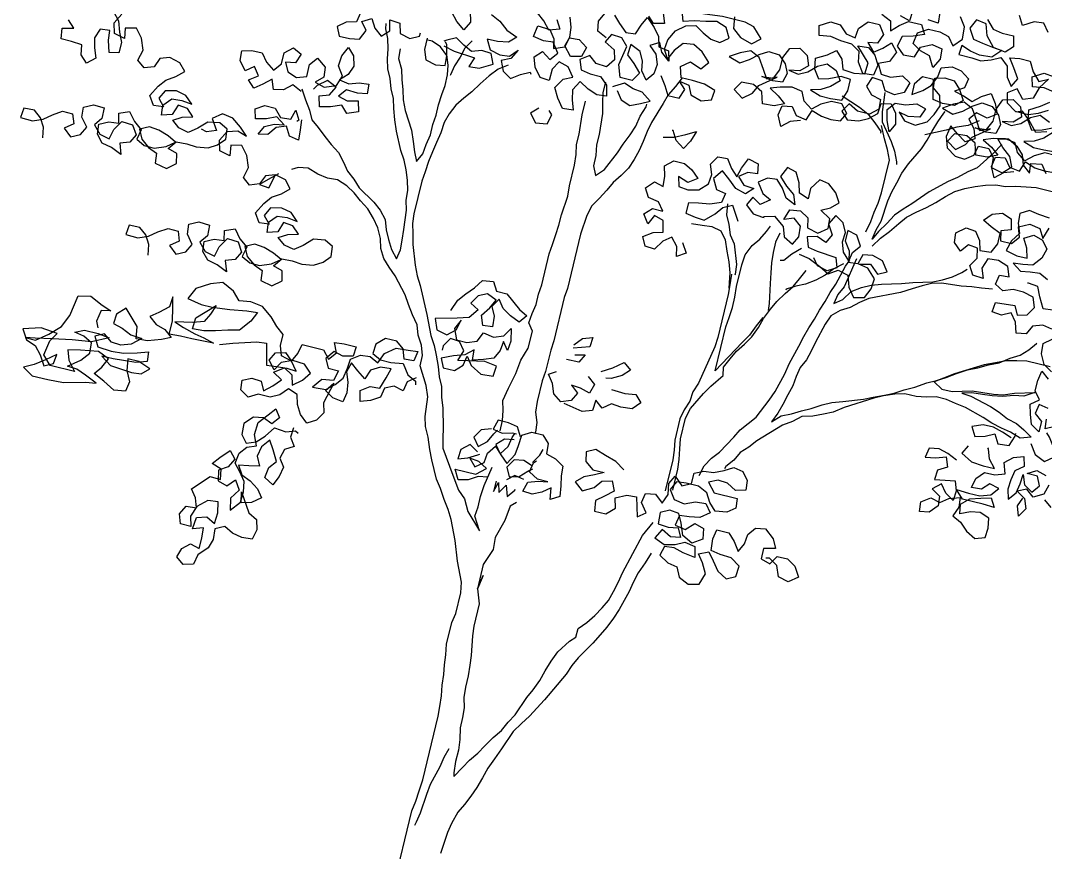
# Model space of a CAD drawing. Header units: inches. Extents: x 350994 to 353538, y 1581369 to 1583842.
# Drawn here: x 351692.291 to 351694.173, y 1583597.983 to 1583599.511 of the extents above; entities that cross this region are included whole.
import ezdxf

# ---------------------------------------------------------------- set-up
doc = ezdxf.new("R2010")
doc.units = ezdxf.units.IN
doc.header["$MEASUREMENT"] = 0
doc.linetypes.add('1', pattern=[0])
doc.layers.add('TREE', color=81, linetype='1')

# ---------------------------------------------------------------- blocks, each defined once
blk = doc.blocks.new('TREE_4')
at = {"color": 94}
for points in [[(696, 5814.8), (664.1, 5803.3), (638.1, 5780.2), (620.8, 5814.9), (626.6, 5846.7), (658.4, 5852.5), (678.6, 5826.4), (713.3, 5820.6), (724.9, 5855.3), (759.6, 5843.7), (791.4, 5840.8), (823.2, 5843.6), (837.7, 5872.5), (814.6, 5898.6), (779.9, 5898.6), (748.1, 5881.3), (722, 5858.2), (693.1, 5878.4), (678.7, 5907.4), (644, 5913.2), (606.4, 5904.5), (574.6, 5893), (606.4, 5875.6), (632.4, 5855.4), (600.6, 5840.9), (563, 5838.1), (551.4, 5875.7), (519.7, 5893.1), (479.2, 5890.2), (461.8, 5861.3), (493.6, 5841), (522.5, 5864.1), (537, 5893), (589.1, 5933.5), (557.3, 5919), (539.9, 5948), (516.8, 5982.7), (485.1, 5997.2), (453.2, 5982.7), (421.4, 5962.5), (459, 5950.9), (487.9, 5968.3), (514, 5991.4), (542.9, 6008.7), (577.6, 6005.8), (603.6, 5982.6), (618, 5953.7), (609.3, 5921.9), (577.5, 5919), (539.9, 5924.8), (577.5, 5927.7), (592, 5959.5), (592, 6000), (606.5, 6034.7), (638.3, 6043.3), (667.2, 6025.9), (678.8, 5994.1), (655.6, 5971), (620.9, 5965.2), (652.7, 5959.4), (681.6, 5973.9), (707.7, 5999.9), (736.6, 6014.3), (771.3, 5999.8), (791.5, 5970.9), (765.5, 5944.9), (736.5, 5927.6), (704.7, 5918.9), (739.4, 5907.3), (774.1, 5907.3), (811.7, 5910.1), (823.3, 5944.8), (823.3, 5982.4), (791.5, 5985.3), (753.9, 5968), (722.1, 5959.4), (701.9, 5988.3), (696.1, 6023), (730.9, 6043.2), (756.9, 6063.4), (780, 6040.3), (791.5, 6008.5), (829.1, 6005.5), (863.8, 6011.3), (866.8, 6048.9), (820.5, 6095.2), (855.2, 6098), (881.2, 6077.8), (898.6, 6048.8), (892.7, 6014.2), (858, 6011.3), (834.9, 6043.1), (829.2, 6077.8), (800.3, 6095.2), (762.7, 6098.1), (728, 6103.9), (690.4, 6098.2), (681.8, 6130), (716.5, 6150.2), (748.3, 6147.3), (774.3, 6124.1), (806.1, 6118.3), (809, 6150.1), (835.1, 6179), (872.7, 6179), (892.9, 6150), (881.3, 6118.2), (849.5, 6112.5), (875.5, 6086.4), (901.5, 6106.7), (924.7, 6129.8), (947.8, 6103.7), (933.3, 6069), (898.6, 6054.6), (915.9, 6022.8), (947.7, 6019.9), (985.3, 6034.3), (1014.2, 6016.9), (1002.6, 5982.2), (973.7, 5967.8), (941.9, 5973.6), (924.5, 6002.6), (889.8, 6005.5), (878.3, 5973.7), (901.4, 5950.5), (933.2, 5941.8), (936, 5910), (910, 5886.9), (869.5, 5887), (837.7, 5904.3), (820.3, 5875.4), (843.4, 5852.3), (881, 5858), (910, 5872.5), (936, 5895.6), (938.9, 5930.3), (970.7, 5936), (991, 5910), (999.6, 5875.3), (985.1, 5846.4), (970.7, 5881.1), (962, 5915.8), (982.3, 5941.8), (1017, 5944.6), (1051.7, 5956.2), (1083.5, 5947.5), (1071.9, 5915.7), (1034.3, 5909.9), (1002.5, 5915.7), (1025.6, 5892.6), (1063.2, 5886.8), (1097.9, 5907), (1115.3, 5935.9), (1126.9, 5967.7), (1118.3, 5999.5), (1092.3, 6019.8), (1089.4, 6051.6), (1121.2, 6060.2), (1153, 6057.3), (1176.1, 6034.1), (1196.3, 6002.3), (1173.2, 5979.2), (1132.7, 5976.3), (1100.9, 5982.2), (1092.2, 6014), (1086.5, 6045.8), (1048.9, 6045.8), (1028.6, 6016.9), (1028.6, 5982.2), (1060.4, 6002.4), (1083.6, 6025.5), (1098.1, 6057.3), (1101, 6089.1), (1135.7, 6100.7), (1167.5, 6094.9), (1196.4, 6074.6), (1190.6, 6042.8), (1161.6, 6025.5), (1193.4, 6016.8), (1225.2, 6005.2), (1251.3, 6028.3), (1280.2, 6045.6), (1300.4, 6016.7), (1314.9, 5984.9), (1285.9, 5964.6), (1248.3, 5973.3), (1228.1, 5947.3), (1251.2, 5921.3), (1262.7, 5889.5), (1233.8, 5872.2), (1202, 5892.4), (1176, 5912.7), (1170.2, 5875.1), (1181.7, 5840.4), (1213.5, 5820.1), (1245.3, 5817.2), (1271.3, 5837.4), (1280, 5869.2), (1314.7, 5869.2), (1335, 5843.2), (1337.8, 5811.4), (1375.4, 5802.6), (1401.4, 5828.6), (1387, 5860.5), (1358.1, 5883.6), (1335, 5906.8), (1369.7, 5915.4), (1401.5, 5898), (1424.6, 5874.9), (1436.2, 5843.1), (1462.2, 5822.8), (1459.3, 5854.6), (1494, 5860.4), (1514.2, 5834.3)], [(1413.4, 6282.6), (1393.2, 6308.6), (1361.4, 6305.7), (1326.7, 6285.5), (1309.4, 6314.5)], [(968.1, 6245.4), (965.2, 6213.6), (933.4, 6222.3)], [(872.7, 6213.7), (904.5, 6199.2), (913.1, 6167.4), (936.3, 6190.5), (962.3, 6210.7), (1005.7, 6210.7), (1023, 6181.7), (988.3, 6167.3), (953.6, 6158.7), (944.9, 6124), (970.9, 6100.8), (1008.5, 6103.7), (1020.1, 6138.4), (1054.8, 6155.7), (1089.5, 6149.9), (1092.3, 6115.2), (1075, 6083.4), (1054.8, 6118.1), (1023, 6126.8), (994.1, 6144.2), (999.9, 6181.7), (1031.7, 6202), (1069.3, 6201.9), (1101.1, 6193.2), (1121.3, 6167.2), (1147.3, 6196.1), (1144.5, 6236.6), (1124.3, 6265.5)], [(1054.9, 6262.7), (1057.7, 6228), (1023.1, 6230.9)], [(1211, 6277), (1237, 6250.9), (1268.8, 6245.1), (1306.4, 6245.1), (1315.1, 6210.4), (1291.9, 6187.3), (1251.4, 6193.1), (1222.5, 6224.9), (1211, 6262.5), (1176.3, 6268.3), (1161.8, 6236.5), (1182.1, 6204.7), (1213.9, 6198.9), (1248.5, 6193.1), (1280.3, 6190.2), (1254.3, 6161.3), (1213.8, 6158.4), (1182, 6164.2), (1150.2, 6175.8), (1147.3, 6144), (1190.7, 6144), (1222.5, 6141.1), (1254.3, 6152.6), (1283.2, 6167), (1309.2, 6143.9), (1317.9, 6109.2), (1338.1, 6083.1), (1352.6, 6112), (1332.3, 6143.9), (1312.1, 6172.8), (1343.9, 6178.5), (1378.6, 6178.5), (1396, 6146.7), (1422, 6120.6), (1450.9, 6135.1), (1427.7, 6100.4), (1416.1, 6062.8), (1384.3, 6051.3), (1358.3, 6080.2), (1329.4, 6060), (1338, 6028.2), (1369.8, 6007.9), (1413.2, 6007.9), (1445, 6019.4), (1473.9, 6036.7)], [(1485.4, 5967.3), (1450.7, 5955.8), (1418.9, 5990.5), (1392.9, 6013.7), (1372.7, 6005)], [(1411.3, 5814.8), (1379.5, 5803.3), (1353.4, 5780.2), (1336.1, 5814.9), (1341.9, 5846.7), (1373.7, 5852.5), (1393.9, 5826.4), (1428.6, 5820.6), (1440.2, 5855.3), (1474.9, 5843.7), (1506.7, 5840.8), (1538.5, 5843.6)], [(1529.9, 5898.6), (1495.2, 5898.6), (1463.4, 5881.3), (1437.3, 5858.2), (1408.4, 5878.4), (1394, 5907.4), (1359.3, 5913.2), (1321.7, 5904.5), (1289.9, 5893), (1321.7, 5875.6), (1347.7, 5855.4), (1315.9, 5840.9), (1278.3, 5838.1), (1266.8, 5875.7), (1235, 5893.1), (1194.5, 5890.2), (1177.1, 5861.3), (1208.9, 5841), (1237.8, 5864.1), (1252.3, 5893), (1304.4, 5933.5), (1272.6, 5919), (1255.3, 5948), (1232.2, 5982.7), (1200.4, 5997.2), (1168.6, 5982.7), (1136.7, 5962.5), (1174.3, 5950.9), (1203.2, 5968.3), (1229.3, 5991.4), (1258.2, 6008.7), (1292.9, 6005.8), (1318.9, 5982.6), (1333.3, 5953.7), (1324.6, 5921.9), (1292.8, 5919), (1255.2, 5924.8), (1292.8, 5927.7), (1307.3, 5959.5), (1307.4, 6000), (1321.8, 6034.7), (1353.7, 6043.3), (1382.6, 6025.9), (1394.1, 5994.1), (1370.9, 5971), (1336.2, 5965.2), (1368, 5959.4), (1397, 5973.9), (1423, 5999.9), (1451.9, 6014.3), (1486.6, 5999.8)], [(1506.8, 5970.9), (1480.8, 5944.9), (1451.9, 5927.6), (1420, 5918.9), (1454.7, 5907.3), (1489.4, 5907.3), (1527, 5910.1)], [(1506.8, 5985.3), (1469.2, 5968), (1437.4, 5959.4), (1417.2, 5988.3), (1411.5, 6023), (1446.2, 6043.2), (1472.2, 6063.4)], [(1478, 6098.1), (1443.3, 6103.9), (1405.8, 6098.2), (1397.1, 6130), (1431.8, 6150.2), (1463.6, 6147.3)], [(444.7, 6084), (369.5, 6084), (311.7, 6078.3), (248, 6072.6), (178.6, 6064), (106.3, 6052.5), (48.5, 6040.9), (83.2, 6061.2), (106.4, 6098.7), (129.6, 6133.4), (135.4, 6165.2), (135.4, 6205.7), (147, 6237.5), (173, 6260.6), (184.6, 6228.8), (173, 6197), (135.4, 6194.1), (144, 6162.3), (178.7, 6150.7), (207.6, 6165.1), (222.1, 6194)], [(16.6, 5928.2), (-15.2, 5942.7), (-20.9, 5974.5), (-6.5, 6003.4)], [(25.3, 6006.3), (48.5, 5983.1), (74.5, 5960), (106.3, 5962.8), (117.9, 5994.6), (132.3, 6023.5), (161.2, 5997.5), (181.4, 5971.4), (190.1, 5939.6), (224.8, 5933.8), (233.4, 5902), (204.5, 5925.2), (190.1, 5954.1), (161.2, 5936.8), (187.2, 5913.6), (198.7, 5881.8), (195.8, 5850), (175.5, 5824), (155.3, 5850), (149.6, 5881.8), (135.1, 5910.8), (100.4, 5925.2), (97.5, 5890.6), (123.5, 5867.4), (149.5, 5841.4), (132.2, 5812.5), (91.7, 5812.5), (77.3, 5853), (88.9, 5916.6), (65.8, 5939.7), (31.1, 5942.7), (16.6, 5913.8), (51.3, 5896.4), (59.9, 5864.6), (39.6, 5835.7), (5, 5838.6), (-21, 5858.9), (-50, 5838.6), (-38.4, 5806.8), (-6.6, 5801), (28.1, 5801), (54.1, 5777.8), (62.7, 5743.1), (30.9, 5740.3), (-0.9, 5751.9), (-32.7, 5769.2), (-50.1, 5737.4), (-44.3, 5705.6), (-32.8, 5673.8), (-67.5, 5671), (-90.6, 5699.9), (-107.9, 5731.7), (-87.6, 5763.5), (-58.7, 5777.9), (-81.8, 5806.9), (-113.6, 5815.6), (-131, 5786.7), (-131, 5749.1), (-162.8, 5752), (-185.9, 5780.9), (-197.5, 5812.8), (-174.3, 5835.9), (-145.4, 5815.6), (-125.1, 5841.6), (-148.3, 5873.4), (-180.1, 5870.6), (-214.7, 5876.4), (-208.9, 5914), (-168.5, 5911), (-148.2, 5885), (-142.5, 5853.2), (-107.8, 5867.6), (-99.1, 5899.4), (-67.3, 5902.3), (-38.4, 5882), (-47.1, 5850.2), (-81.8, 5841.6), (-107.8, 5870.5), (-99.1, 5902.3), (-101.9, 5934.1), (-113.5, 5965.9)], [(-154, 5948.6), (-136.6, 5919.7), (-171.3, 5908.1), (-194.5, 5934.2), (-220.5, 5954.5)], [(-365.1, 5914.1), (-333.3, 5899.6), (-304.4, 5876.5), (-266.8, 5862), (-290, 5838.9), (-324.7, 5833.1), (-359.4, 5833.1), (-342, 5801.3), (-307.3, 5792.6), (-275.5, 5795.5), (-252.4, 5821.5), (-269.8, 5789.7), (-298.7, 5775.3), (-284.3, 5743.4), (-255.4, 5726.1), (-226.4, 5746.3), (-197.5, 5760.7), (-194.6, 5754.9)], [(407.1, 6092.7), (412.8, 6055.1), (441.7, 6031.9), (482.2, 6020.3), (508.2, 6043.4), (476.5, 6075.2), (444.7, 6084)], [(218.9, 5850), (239.1, 5821), (256.5, 5792.1), (294, 5792.1), (305.6, 5823.9), (282.5, 5847), (314.3, 5841.2), (328.8, 5812.3), (366.3, 5800.7), (398.1, 5812.2), (401.1, 5844), (363.5, 5855.6), (323, 5858.5), (285.4, 5858.6), (273.9, 5893.3), (302.8, 5916.4), (340.4, 5901.9), (360.7, 5927.9), (331.8, 5956.8), (300, 5974.2), (265.3, 5968.5), (242.1, 5939.6), (227.7, 5907.8), (210.3, 5936.7), (213.2, 5968.5), (230.6, 6003.2), (259.6, 6026.3), (291.4, 6034.9), (320.3, 6017.6), (349.2, 6003.1), (381, 6000.2), (407, 6020.4), (389.7, 6052.2), (355, 6063.8), (320.3, 6055.2), (282.7, 6049.4), (248, 6037.9), (236.5, 6072.6)], [(178.6, 6049.5), (190.2, 6017.7), (155.5, 6009), (135.2, 6029.3)], [(-434.5, 5908.4), (-425.8, 5873.7), (-440.3, 5844.8), (-469.2, 5865.1), (-492.3, 5891.1)], [(-781.5, 5819.1), (-787.3, 5787.3), (-819.1, 5778.6), (-845.2, 5758.4), (-830.7, 5729.5), (-796, 5729.5), (-764.2, 5735.2), (-749.7, 5767), (-770, 5793), (-741, 5810.4), (-723.7, 5781.4), (-697.7, 5761.2), (-674.5, 5784.3), (-683.2, 5819), (-648.5, 5816.1), (-639.9, 5784.3), (-605.2, 5775.5), (-576.2, 5790), (-576.2, 5801.5)], [(941.9, 5967.8), (947.6, 5904.2), (956.2, 5872.4), (976.4, 5846.4), (999.5, 5817.4), (1016.9, 5788.5), (1031.3, 5756.7), (1034.2, 5748)], [(1352.4, 5892.3), (1332.1, 5857.6), (1291.6, 5799.8), (1265.5, 5779.6), (1236.6, 5753.6), (1210.5, 5733.4), (1158.4, 5687.2), (1112.1, 5635.2), (1089, 5612.1), (1065.8, 5586.1), (1048.5, 5554.3), (1028.2, 5522.5), (1013.7, 5493.6), (1019.5, 5525.4), (1028.2, 5557.2), (1034.1, 5626.6), (1039.9, 5658.4), (1048.6, 5690.2), (1057.3, 5724.9), (1071.8, 5759.6), (1100.7, 5817.4), (1112.3, 5849.1), (1121, 5880.9), (1132.6, 5915.6), (1144.2, 5947.4), (1147.1, 5953.2)], [(1262.8, 5950.2), (1230.9, 5927.1), (1196.2, 5912.7), (1164.4, 5895.4), (1100.8, 5863.6)], [(-1565.2, 5634.7), (-1542.1, 5608.7), (-1530.6, 5574), (-1516.1, 5542.2), (-1516.2, 5507.5), (-1548, 5501.7), (-1559.5, 5539.3), (-1562.4, 5571.1), (-1594.2, 5568.3), (-1605.8, 5536.5), (-1597.1, 5504.7), (-1585.6, 5472.9), (-1611.6, 5449.7), (-1634.7, 5472.9), (-1640.5, 5504.7), (-1675.2, 5507.6), (-1709.9, 5507.7), (-1715.6, 5542.4), (-1678, 5551), (-1701.2, 5574.2)], [(808.8, 5924.6), (872.4, 5901.4), (904.2, 5886.9), (933.1, 5863.8), (959.1, 5840.6), (959.1, 5834.8)], [(288.3, 5858.6), (273.8, 5826.8), (256.5, 5795), (247.8, 5763.2), (224.6, 5693.8), (218.8, 5662), (212.9, 5627.3), (207.1, 5595.5), (198.4, 5563.7), (186.8, 5532), (169.5, 5503.1), (149.2, 5474.2), (134.7, 5445.3), (117.3, 5413.5), (100, 5384.6), (91.2, 5349.9), (85.4, 5286.3), (85.2, 5104.1), (82.3, 5072.3), (82.2, 4927.8), (79.3, 4896), (79.2, 4823.7), (76.3, 4791.9), (76.2, 4722.5), (79.1, 4687.8), (90.6, 4656), (93.5, 4624.2), (93.5, 4618.4)], [(987.7, 5511), (996.4, 5548.6), (999.3, 5580.4), (1005.1, 5612.2), (1008.1, 5646.9), (1008.2, 5756.7), (993.7, 5788.5), (976.4, 5820.4), (956.2, 5860.9)], [(-405.6, 5815.8), (-423, 5786.9), (-431.7, 5755.1), (-443.3, 5723.4), (-449.1, 5691.6), (-449.1, 5688.7)], [(-909, 5533), (-888.8, 5501.1), (-868.6, 5472.2), (-854.1, 5443.3), (-828.1, 5423), (-799.2, 5399.9), (-773.2, 5379.6), (-744.3, 5359.3), (-721.2, 5333.3), (-701, 5307.2), (-675, 5287), (-651.9, 5263.8), (-594.1, 5229.1), (-568.1, 5208.8), (-545, 5182.8), (-533.5, 5151), (-519, 5122), (-501.7, 5093.1), (-478.6, 5067.1), (-472.8, 5098.9), (-475.6, 5130.7), (-478.5, 5165.4), (-484.2, 5229), (-492.9, 5260.8), (-495.7, 5292.6), (-504.4, 5324.4), (-515.9, 5356.2), (-530.3, 5385.2), (-547.7, 5414.1), (-576.5, 5471.9), (-591, 5506.6), (-602.5, 5541.3), (-611.1, 5573.2), (-625.6, 5602.1), (-637.1, 5633.9), (-651.5, 5662.8), (-660.2, 5694.6), (-665.9, 5726.4), (-674.6, 5758.3), (-689, 5787.2), (-691.9, 5804.5)], [(-628.3, 5735.1), (-625.5, 5703.3), (-608.2, 5671.5), (-599.5, 5639.6), (-588, 5607.8), (-579.3, 5576), (-564.9, 5544.2), (-530.3, 5486.3), (-515.8, 5451.6), (-504.3, 5419.8), (-489.9, 5390.9), (-475.4, 5419.8), (-472.5, 5451.6), (-466.6, 5486.3), (-466.6, 5521), (-463.7, 5552.8), (-463.7, 5587.5), (-460.7, 5622.2), (-457.8, 5654), (-457.8, 5688.7), (-463.5, 5720.5), (-475.1, 5752.3), (-483.7, 5784.1), (-489.5, 5792.8)], [(-550.2, 5790), (-550.3, 5752.4), (-538.7, 5720.5), (-504, 5711.8), (-472.2, 5717.6), (-475.1, 5749.4), (-501.1, 5772.6), (-532.9, 5784.2), (-547.3, 5784.2)], [(-492.4, 5778.3), (-454.8, 5769.6), (-385.4, 5763.8), (-397, 5732), (-362.3, 5734.8), (-321.8, 5757.9), (-336.3, 5789.8), (-368.1, 5792.7), (-399.9, 5781.1), (-428.8, 5795.6), (-457.7, 5813), (-486.6, 5798.6), (-495.3, 5792.8)], [(48.3, 5786.5), (48.2, 5751.8), (54, 5720), (62.6, 5685.3), (68.4, 5615.9), (68.3, 5581.2), (74.1, 5546.5), (74, 5511.8), (88.5, 5482.9), (111.6, 5508.9), (140.6, 5572.5), (152.2, 5604.3), (166.7, 5638.9), (178.3, 5670.7), (184.1, 5705.4), (195.7, 5740.1), (195.7, 5748.8)], [(91.6, 5769.1), (111.8, 5743.1), (143.6, 5731.5), (175.5, 5745.9), (204.4, 5760.3), (172.6, 5783.5), (140.8, 5786.4), (109, 5798), (80.1, 5780.7), (74.3, 5777.8)], [(-272.7, 5766.6), (-301.6, 5746.4), (-324.8, 5717.5), (-347.9, 5685.7), (-368.2, 5653.9), (-388.5, 5627.9), (-408.7, 5599), (-423.2, 5567.2), (-431.9, 5535.4), (-434.8, 5500.7), (-440.6, 5466), (-446.5, 5434.2), (-452.3, 5399.5), (-455.2, 5364.8), (-458.1, 5333), (-458.2, 5223.2), (-455.4, 5191.4), (-446.7, 5159.6), (-438.1, 5124.8), (-415, 5061.2), (-400.6, 5029.4), (-383.2, 5000.5), (-340, 4913.7), (-311.1, 4850.1), (-293.8, 4821.1), (-279.3, 4792.2), (-264.9, 4757.5), (-253.4, 4725.7), (-239, 4696.8), (-230.3, 4662.1), (-218.8, 4630.2), (-201.5, 4566.6), (-195.7, 4534.8), (-187.1, 4503), (-135.1, 4424.9), (-135.1, 4424.9), (-106.2, 4381.5), (-80.2, 4358.3), (-60, 4320.7), (-8, 4268.6), (-34, 4312), (-31.1, 4343.8), (-31.1, 4378.5), (-28.1, 4416.1), (-16.5, 4479.7)], [(1019.5, 5470.5), (1039.7, 5502.3), (1062.9, 5531.1), (1086.1, 5562.9), (1106.3, 5588.9), (1132.4, 5612), (1161.3, 5635.1), (1187.3, 5658.3), (1213.4, 5684.2), (1239.4, 5707.4), (1268.4, 5724.7), (1300.2, 5739.1), (1332, 5750.6), (1363.8, 5759.3), (1395.6, 5762.1), (1427.4, 5770.8), (1462.1, 5776.5), (1493.9, 5782.3), (1566.2, 5782.2), (1598, 5770.6), (1609.6, 5762)], [(-1693, 5180.2), (-1698.6, 5214.5), (-1715.4, 5242.2), (-1740.7, 5261.6), (-1775.9, 5260), (-1779.2, 5227.8), (-1739, 5226.4), (-1706.5, 5240), (-1679.7, 5260.7), (-1650.5, 5279.9), (-1616.8, 5279.1), (-1605.6, 5248.1), (-1632.4, 5227.4), (-1606.1, 5204), (-1576, 5219.1), (-1561.5, 5247.6), (-1584.6, 5275.9), (-1587.8, 5308.7), (-1557.7, 5323.9), (-1521.6, 5321.6), (-1519.9, 5286.3), (-1539.3, 5261), (-1514.6, 5235.1), (-1481.6, 5227.9), (-1474.4, 5260.9), (-1454.3, 5292.7), (-1418.1, 5290.4), (-1399, 5261.2), (-1413.5, 5232.8), (-1444.5, 5221.6), (-1432.4, 5186.6), (-1467.3, 5201.8), (-1500.4, 5209), (-1522.6, 5233.3), (-1525.8, 5266.1), (-1495.7, 5281.3), (-1462.9, 5284.5), (-1470.1, 5316.4), (-1437.6, 5330), (-1414.4, 5301.7), (-1386.6, 5280.7), (-1393.8, 5247.7), (-1365.4, 5233.1), (-1331.7, 5232.4), (-1295.1, 5246.9), (-1268.4, 5267.6), (-1296.8, 5282.1), (-1330.8, 5293.3), (-1362.9, 5296.6), (-1393, 5281.4), (-1377.9, 5251.3), (-1350.1, 5230.3), (-1320.1, 5218.2), (-1316.9, 5185.4), (-1277.4, 5177.5), (-1249.1, 5200.7), (-1256.3, 5232.6), (-1287.8, 5242.3), (-1266.8, 5270), (-1231.6, 5271.7), (-1199.4, 5268.5), (-1161.1, 5275), (-1133.4, 5291.8), (-1111.5, 5315.6), (-1114.7, 5348.4), (-1143.2, 5362.9), (-1181.5, 5356.4), (-1208.9, 5329.2), (-1235.7, 5308.5), (-1268.8, 5315.7), (-1294.1, 5335.2), (-1266.4, 5351.9), (-1233, 5361.5), (-1256.8, 5383.4), (-1288.9, 5386.6), (-1300.1, 5352.6), (-1333.6, 5343), (-1336.8, 5375.8), (-1313.4, 5402.1), (-1280.6, 5405.3), (-1246, 5400.5), (-1272.2, 5423.9), (-1305.3, 5431.1), (-1341.2, 5423), (-1355.7, 5394.6), (-1333.5, 5370.3), (-1366.3, 5367.1), (-1385.4, 5396.3), (-1366.3, 5432), (-1346.8, 5457.4), (-1317.6, 5476.6), (-1293.3, 5498.8), (-1315.6, 5523.1), (-1351.1, 5531.9), (-1382.1, 5520.7), (-1394.2, 5490.7), (-1425.2, 5479.5), (-1450.5, 5499), (-1441.8, 5534.5), (-1456.3, 5571), (-1479.5, 5599.3), (-1515.4, 5591.2), (-1509.7, 5556.9), (-1545.2, 5565.6), (-1554.9, 5599.1), (-1537.2, 5632.4)], [(-909, 5524.3), (-940.8, 5538.8), (-966.8, 5515.7), (-998.6, 5509.9), (-1010.2, 5541.7), (-1036.2, 5518.6), (-1062.2, 5498.4), (-1085.4, 5521.5), (-1056.4, 5541.8), (-1076.6, 5567.8), (-1102.7, 5547.6), (-1125.8, 5576.5), (-1128.6, 5608.3), (-1096.8, 5617), (-1062.1, 5616.9), (-1041.9, 5590.9), (-1013, 5570.6), (-992.8, 5596.6), (-992.7, 5634.2), (-966.7, 5657.3), (-937.8, 5642.8), (-949.4, 5611.1), (-981.2, 5605.3), (-966.8, 5576.4), (-935, 5564.8), (-903.2, 5576.3), (-903.1, 5616.8), (-882.9, 5642.8), (-851.1, 5619.6), (-848.2, 5587.8), (-871.4, 5564.7), (-839.6, 5556), (-802, 5570.4), (-790.4, 5605.1), (-810.6, 5634.1), (-807.7, 5668.8), (-793.2, 5700.5), (-770.1, 5677.4), (-761.4, 5645.6), (-773, 5613.8), (-796.2, 5590.7), (-764.4, 5584.9), (-732.5, 5596.4), (-700.7, 5599.3), (-697.9, 5567.5), (-729.7, 5561.7), (-767.3, 5564.6), (-787.5, 5538.6), (-755.7, 5529.9), (-721, 5538.6), (-712.4, 5503.9), (-747.1, 5489.4), (-770.2, 5512.6), (-804.9, 5498.2), (-839.6, 5489.5), (-848.3, 5524.2), (-816.4, 5535.8), (-802, 5564.7), (-833.8, 5579.1), (-862.7, 5556), (-871.4, 5541.6)], [(-19.3, 4601.1), (-19.3, 4635.8), (-25, 4667.6), (-33.7, 4699.5), (-25, 4742.8), (-13.3, 4794.9), (-7.5, 4841.1), (7, 4884.5), (7, 4942.3), (-10.3, 4965.4), (-7.4, 4997.2), (-1.6, 5029), (-1.5, 5063.7), (1.4, 5095.5), (1.5, 5199.6), (4.4, 5231.4), (7.3, 5266.1), (10.2, 5297.9), (10.3, 5332.6), (16.1, 5396.2), (13.3, 5430.9), (13.3, 5500.3), (10.5, 5535), (4.7, 5566.8), (4.7, 5601.5), (-1, 5665.1), (-0.9, 5711.4)], [(273.7, 5656.2), (308.4, 5664.8), (343.1, 5682.2), (374.9, 5699.5), (363.3, 5664.8), (345.9, 5635.9), (317.1, 5656.2), (299.7, 5685.1), (296.8, 5685.1)], [(1684.2, 5209.6), (1655.3, 5227), (1638, 5258.8), (1635.2, 5293.5), (1661.2, 5313.8)], [(1652.5, 5345.6), (1620.7, 5351.4), (1588.9, 5339.8), (1574.5, 5310.9), (1542.6, 5305.2), (1531.1, 5339.9), (1510.9, 5365.9), (1482, 5351.5), (1450.2, 5354.4), (1453.1, 5386.2), (1516.7, 5392), (1531.1, 5363), (1562.9, 5371.7), (1580.3, 5400.6), (1568.8, 5432.4), (1534.1, 5441.1), (1499.4, 5441.1), (1467.6, 5429.6), (1438.7, 5444.1), (1444.5, 5475.9), (1476.3, 5478.7), (1464.8, 5510.5), (1430.1, 5522.1), (1395.4, 5519.3), (1383.8, 5484.6), (1395.3, 5452.8), (1360.6, 5455.7), (1343.3, 5484.6), (1360.7, 5513.5), (1354.9, 5545.3), (1323.1, 5548.3), (1302.9, 5522.3), (1276.9, 5545.4), (1274, 5577.2), (1302.9, 5600.3), (1334.7, 5597.4), (1355, 5571.4), (1363.6, 5539.5), (1401.2, 5542.4), (1415.7, 5574.2), (1415.7, 5608.9), (1381, 5623.4), (1352.1, 5637.9), (1375.3, 5663.9), (1407.1, 5675.4), (1438.9, 5663.8), (1447.5, 5629.1), (1415.7, 5617.6), (1421.5, 5585.8), (1459.1, 5585.7), (1479.3, 5611.7), (1467.8, 5643.5), (1502.5, 5660.9), (1537.2, 5655), (1554.5, 5626.1), (1566.1, 5663.7)], [(1560.3, 5695.5), (1522.8, 5698.4), (1491, 5704.2), (1462, 5686.9), (1464.9, 5655.1), (1476.4, 5623.3), (1456.2, 5594.4), (1447.5, 5559.7), (1485, 5551), (1519.7, 5551), (1511.1, 5582.8), (1493.8, 5611.7), (1522.7, 5629), (1554.5, 5620.3), (1574.7, 5594.3), (1566, 5562.5), (1542.9, 5533.6), (1511, 5527.8), (1479.2, 5525), (1508.1, 5504.7), (1539.9, 5510.5), (1571.7, 5513.3), (1600.6, 5498.9)], [(1641, 5406.3), (1609.2, 5403.4), (1589, 5438.1), (1574.6, 5470), (1542.8, 5472.9), (1539.9, 5472.9)], [(-142.7, 5653.7), (-165.8, 5630.6), (-142.7, 5604.5), (-105.1, 5610.3), (-96.4, 5642.1), (-108, 5653.7)], [(415.1, 5338), (435.3, 5306.2), (406.3, 5288.9), (400.6, 5320.7), (377.5, 5346.7), (351.4, 5326.5), (331.2, 5294.7), (299.4, 5297.7), (284.9, 5326.6), (313.9, 5346.8), (345.7, 5355.4), (337, 5393), (305.3, 5401.7), (290.8, 5369.9), (270.6, 5398.9), (293.7, 5422), (328.4, 5422), (308.2, 5448), (273.5, 5453.8), (256.2, 5482.7), (279.3, 5508.7), (311.1, 5500), (308.3, 5534.7), (299.6, 5566.5), (325.7, 5589.6), (360.4, 5589.6), (389.3, 5575.1), (415.3, 5552), (386.3, 5531.8), (351.6, 5543.4), (360.3, 5511.6), (392.1, 5508.6), (426.8, 5517.3), (452.8, 5543.3), (455.8, 5575.1), (444.2, 5606.9), (461.6, 5635.8), (493.4, 5638.6), (513.6, 5609.7), (536.7, 5586.6), (545.4, 5618.4), (559.9, 5653), (594.6, 5644.3), (600.4, 5612.5), (568.6, 5609.7), (542.5, 5589.5), (565.6, 5566.3), (600.3, 5563.4), (577.2, 5540.3), (542.5, 5549), (513.6, 5575), (487.6, 5595.3), (464.4, 5563.5), (481.7, 5531.7), (513.5, 5525.9), (507.7, 5494.1), (473, 5479.6), (435.4, 5473.9), (403.6, 5468.1), (403.6, 5433.4), (435.4, 5427.6), (467.2, 5424.7), (496.1, 5453.6), (516.4, 5479.6), (545.3, 5494), (565.5, 5462.2), (574.2, 5447.7)], [(652.3, 5482.4), (687, 5491), (721.7, 5465), (733.2, 5433.1), (765, 5415.8), (779.5, 5444.7), (776.6, 5479.4), (750.6, 5499.6), (718.8, 5488.1), (730.4, 5522.8), (765.1, 5528.5), (794, 5511.2), (799.7, 5479.3), (837.3, 5470.6), (866.2, 5493.7), (863.4, 5525.5), (828.7, 5545.8), (857.6, 5560.2), (880.8, 5583.4), (863.5, 5612.3), (834.6, 5635.4), (802.8, 5641.3), (779.6, 5606.6), (779.6, 5571.9), (747.8, 5583.5), (739.1, 5615.3), (721.8, 5647.1), (690, 5655.8), (675.5, 5621.1), (701.5, 5595.1), (730.4, 5574.8), (742, 5543), (710.2, 5557.5), (690, 5586.4), (666.9, 5609.6), (635, 5606.7), (609, 5586.5), (632.1, 5554.7), (661, 5540.2), (632.1, 5517.1), (603.2, 5534.5), (588.7, 5505.6), (617.6, 5482.4), (649.4, 5479.5), (655.2, 5479.5)], [(793.9, 5389.7), (828.6, 5383.9), (869, 5366.5), (900.8, 5349.1), (929.7, 5369.4), (964.4, 5360.7), (976, 5323.1), (999.1, 5294.1), (1033.8, 5302.8), (1048.3, 5334.6), (1051.2, 5369.2), (1022.3, 5398.2), (990.5, 5404), (1028.1, 5412.6), (1057, 5386.6), (1085.9, 5401), (1062.8, 5432.8), (1028.1, 5441.5), (996.3, 5435.8), (987.6, 5404), (955.8, 5401.1), (961.6, 5435.8), (981.9, 5461.8), (961.7, 5493.7), (929.9, 5502.4), (929.8, 5467.7), (950, 5438.7), (955.8, 5406.9), (932.7, 5430.1), (921.2, 5461.9), (924.1, 5493.7), (909.6, 5522.6), (880.7, 5540), (863.4, 5508.2), (883.6, 5476.4), (869.1, 5447.5), (837.3, 5459.1), (805.5, 5450.4), (817, 5418.6), (848.8, 5412.8), (912.4, 5407), (924, 5375.1), (895, 5357.8), (860.4, 5366.5), (843, 5389.7)], [(528, 5494.1), (533.7, 5459.4), (548.1, 5430.4), (559.7, 5398.6), (579.9, 5372.6), (603, 5308.9), (605.8, 5277.1), (605.8, 5274.2)], [(-885.9, 5434.6), (-883.1, 5402.8), (-880.2, 5368.1), (-912, 5373.9), (-929.3, 5402.9), (-961.1, 5391.3), (-981.4, 5362.4), (-1013.2, 5356.7), (-998.7, 5385.6), (-969.8, 5400), (-938, 5405.8), (-966.9, 5426), (-998.7, 5411.6), (-1033.4, 5403), (-1042.1, 5434.8), (-1013.1, 5452.1), (-978.4, 5452.1), (-955.3, 5426), (-920.6, 5428.9), (-911.9, 5460.7), (-894.6, 5431.7), (-900.4, 5426)], [(727.2, 5161.4), (712.7, 5129.6), (698.2, 5094.9), (680.8, 5066), (617.1, 4956.2), (617.2, 5034.3), (617.2, 5103.6), (620.2, 5135.4), (623.1, 5170.1), (623.1, 5204.8), (620.3, 5239.5), (620.3, 5311.8), (623.2, 5346.5), (637.7, 5381.2), (658, 5407.2), (672.5, 5436.1), (681.2, 5456.3)], [(978.9, 5418.5), (973.1, 5386.7), (967.3, 5352), (961.5, 5320.2), (947, 5291.3), (941.2, 5259.5), (967.2, 5279.7), (987.5, 5311.5), (1016.4, 5331.7), (1045.4, 5346.1), (1077.2, 5357.7), (1140.8, 5374.9), (1175.5, 5386.5), (1239.1, 5403.8), (1268.1, 5418.2), (1297, 5435.5), (1323, 5455.7), (1337.5, 5470.2)], [(715.9, 5441.8), (710, 5410), (710, 5375.3), (712.9, 5340.6), (718.6, 5308.8), (724.4, 5274.1), (735.9, 5210.5), (738.8, 5187.4)], [(1432.9, 5426.7), (1398.2, 5421), (1366.4, 5418.1), (1331.7, 5412.4), (1268.1, 5406.6), (1236.2, 5398), (1207.3, 5383.6), (1178.4, 5366.2), (1143.7, 5346), (1048.2, 5302.7), (1022.2, 5282.5), (996.1, 5259.4), (967.2, 5242.1), (941.2, 5219), (929.6, 5187.2), (912.2, 5123.6), (906.4, 5091.8), (897.7, 5060), (883.2, 5031.1), (877.4, 4999.3), (874.4, 4967.5), (865.7, 4935.7), (857, 4901), (848.3, 4869.2), (833.8, 4837.4), (859.9, 4863.4), (891.7, 4877.9), (920.6, 4895.2), (949.6, 4909.6), (981.4, 4929.8), (1010.3, 4944.3), (1045, 4955.8), (1108.6, 4978.9), (1137.6, 4993.3), (1172.3, 5007.7), (1201.2, 5022.2), (1230.1, 5039.5), (1262, 5056.8), (1296.7, 5079.9), (1325.6, 5094.3), (1354.5, 5111.6), (1383.5, 5131.9), (1415.3, 5152.1), (1447.1, 5166.5), (1478.9, 5183.8), (1510.7, 5198.2), (1542.6, 5221.3), (1571.5, 5238.7), (1594.6, 5261.8), (1614.9, 5287.8), (1614.9, 5290.7)], [(-1269.1, 4889.2), (-1274.7, 4923.6), (-1291.5, 4951.3), (-1316.8, 4970.7), (-1352.1, 4969), (-1355.3, 4936.9), (-1315.1, 4935.4), (-1282.6, 4949.1), (-1255.8, 4969.8), (-1226.6, 4988.9), (-1192.9, 4988.2), (-1181.7, 4957.2), (-1208.5, 4936.4), (-1182.2, 4913), (-1152.1, 4928.2), (-1137.6, 4956.6), (-1160.7, 4984.9), (-1163.9, 5017.8), (-1133.8, 5032.9), (-1097.7, 5030.6), (-1096, 4995.4), (-1115.4, 4970), (-1090.7, 4944.1), (-1057.7, 4936.9), (-1050.5, 4970), (-1030.4, 5001.8), (-994.2, 4999.5), (-975.1, 4970.2), (-989.6, 4941.8), (-1020.6, 4930.6), (-1008.5, 4895.6), (-1043.4, 4910.8), (-1076.5, 4918), (-1098.7, 4942.3), (-1101.9, 4975.2), (-1071.8, 4990.3), (-1039, 4993.5), (-1046.2, 5025.5), (-1013.7, 5039.1), (-990.5, 5010.8), (-962.7, 4989.8), (-969.9, 4956.7), (-941.5, 4942.2), (-907.8, 4941.4), (-871.3, 4955.9), (-844.5, 4976.7), (-872.9, 4991.2), (-906.9, 5002.4), (-939, 5005.6), (-969.2, 4990.4), (-954, 4960.3), (-926.2, 4939.4), (-896.2, 4927.3), (-893, 4894.4), (-853.5, 4886.6), (-825.2, 4909.7), (-832.4, 4941.7), (-863.9, 4951.3), (-842.9, 4979.1), (-807.7, 4980.8), (-775.5, 4977.5), (-737.2, 4984.1), (-709.5, 5000.8), (-687.6, 5024.6), (-690.9, 5057.4), (-719.3, 5072), (-757.6, 5065.4), (-785, 5038.3), (-811.8, 5017.6), (-844.9, 5024.8), (-870.2, 5044.2), (-842.5, 5060.9), (-809.1, 5070.6), (-832.9, 5092.4), (-865.1, 5095.7), (-876.3, 5061.7), (-909.7, 5052.1), (-912.9, 5084.9), (-889.5, 5111.1), (-856.7, 5114.3), (-822.1, 5109.6), (-848.3, 5133), (-881.4, 5140.2), (-917.3, 5132.1), (-931.8, 5103.7), (-909.6, 5079.3), (-942.4, 5076.1), (-961.5, 5105.3), (-942.4, 5141.1), (-922.9, 5166.4), (-893.7, 5185.6), (-869.4, 5207.9), (-891.7, 5232.2), (-927.2, 5240.9), (-958.2, 5229.8), (-970.3, 5199.8), (-1001.3, 5188.6), (-1026.6, 5208), (-1017.9, 5243.5), (-1032.4, 5280.1), (-1055.6, 5308.4), (-1091.5, 5300.3), (-1085.8, 5265.9), (-1121.3, 5274.7), (-1131, 5308.1), (-1113.3, 5341.5), (-1079.9, 5351.1), (-1048.4, 5341.4), (-1074.6, 5364.9), (-1104.8, 5387.4), (-1141.9, 5393.7), (-1170.2, 5370.5), (-1147.7, 5335.8), (-1178.7, 5324.6), (-1196.4, 5329)], [(429.6, 5404.5), (464.3, 5407.4), (496.1, 5410.2), (527.9, 5404.4), (548.1, 5378.4), (562.5, 5343.7), (577, 5311.9), (588.5, 5277.1), (594.2, 5245.3), (597.1, 5228)], [(645.7, 4612.1), (654.4, 4646.8), (671.8, 4675.7), (692, 4701.7), (726.8, 4759.5), (741.3, 4788.4), (781.8, 4840.4), (810.8, 4904), (822.4, 4935.8), (839.8, 4999.4), (845.6, 5034), (863, 5097.6), (871.7, 5132.3), (880.4, 5164.1), (892, 5195.9), (900.7, 5227.7), (912.3, 5259.5), (921, 5291.3), (932.6, 5323.1), (950, 5386.7), (958.7, 5409.8)], [(796.8, 5410), (770.7, 5384), (750.5, 5358), (738.9, 5355.1)], [(941.3, 5392.5), (915.3, 5369.4), (892.1, 5343.4), (866.1, 5320.3), (837.2, 5300.1), (808.2, 5285.6), (779.3, 5268.3), (779.3, 5265.4)], [(573.4, 4545.7), (573.4, 4615.1), (570.6, 4646.9), (564.8, 4681.6), (559.1, 4713.4), (559.1, 4782.8), (567.8, 4817.4), (596.8, 4875.2), (614.2, 4904.1), (646, 4947.5), (640.3, 4973.5), (654.7, 5005.3), (669.2, 5034.2), (689.5, 5063.1), (706.9, 5092), (721.3, 5126.7), (730.1, 5158.5), (744.5, 5193.2), (759, 5222.1), (779.3, 5253.8), (799.6, 5282.7), (814, 5311.6), (828.5, 5343.4)], [(-9.1, 3074.5), (-8.9, 3329), (-3.1, 3363.6), (-0.2, 3398.3), (2.8, 3435.9), (3, 3649.9), (0.1, 3681.7), (-2.8, 3716.4), (-8.5, 3751.1), (-11.4, 3785.8), (-17.1, 3817.6), (-20, 3849.4), (-25.7, 3884.1), (-25.7, 3956.4), (-19.9, 3988.2), (-19.8, 4057.6), (-25.6, 4092.3), (-54.4, 4155.9), (-77.5, 4219.5), (-106.3, 4283.2), (-123.7, 4312.1), (-143.9, 4341), (-164.1, 4372.9), (-184.3, 4398.9), (-213.2, 4456.8), (-227.6, 4488.6), (-242, 4526.2), (-259.3, 4558), (-268, 4589.8), (-273.7, 4653.4), (-288.1, 4688.1), (-322.8, 4746), (-322.7, 4780.7), (-334.3, 4812.5), (-351.6, 4841.4), (-363.1, 4873.2), (-386.2, 4902.2), (-406.4, 4931.1), (-423.8, 4960), (-470, 5012.1), (-496, 5035.3), (-519.1, 5058.4), (-536.4, 5087.4), (-545, 5119.2), (-562.4, 5151), (-582.6, 5177), (-608.6, 5203.1), (-637.5, 5223.3), (-663.5, 5243.6), (-692.4, 5261), (-727.1, 5272.6), (-758.9, 5269.7), (-793.6, 5275.5), (-828.2, 5287.1), (-860.1, 5281.4), (-880.3, 5269.8)], [(594.3, 5274.3), (597.1, 5239.6), (600, 5207.7), (599.9, 5063.2), (596.9, 5031.4), (573.7, 4904.2), (562.1, 4872.4), (559.2, 4840.6), (547.6, 4808.8), (541.8, 4777), (541.7, 4704.7), (547.5, 4672.9), (550.3, 4641.1), (550.2, 4537)], [(-917.9, 5246.7), (-946.8, 5220.7), (-970, 5197.6), (-938.2, 5194.7), (-926.6, 5240.9)], [(1675.6, 5224.1), (1597.5, 5224.2), (1565.7, 5218.4), (1531, 5209.8), (1499.2, 5195.4), (1464.5, 5180.9), (1377.7, 5129), (1319.8, 5088.5), (1348.7, 5071.2), (1383.4, 5071.1), (1447, 5088.4), (1516.4, 5094.1), (1548.2, 5099.9), (1582.9, 5114.3), (1646.6, 5131.6), (1614.7, 5111.4), (1582.9, 5105.7), (1548.2, 5094.1), (1513.5, 5088.4), (1481.7, 5085.5), (1447, 5082.6), (1415.2, 5074), (1447, 5071.1), (1516.4, 5053.7), (1548.2, 5042.1), (1580, 5027.6), (1611.8, 5018.9), (1640.7, 5004.4), (1669.6, 4987), (1634.9, 4975.5), (1600.2, 4987.1), (1568.4, 4992.9), (1533.7, 5001.6), (1501.9, 5013.2), (1438.3, 5030.6), (1403.6, 5036.4), (1371.8, 5042.2), (1337.1, 5042.3), (1305.3, 5033.6), (1273.5, 5027.9), (1235.9, 5027.9), (1204.1, 5019.3), (1169.4, 5004.8), (1140.5, 4990.4), (1053.7, 4938.4), (1021.8, 4915.3), (992.9, 4900.9), (961.1, 4886.5), (926.4, 4877.8), (900.4, 4854.7), (871.4, 4834.5), (802, 4765.2), (781.7, 4739.2), (758.6, 4716.1), (744.1, 4687.2), (723.8, 4661.2), (720.9, 4652.5)], [(1759, 4799), (1785, 4778.7)], [(1736.1, 5039), (1707.2, 5024.6), (1704.3, 5056.4)], [(1701.5, 5091.1), (1669.7, 5096.9), (1663.9, 5065.1), (1689.9, 5044.8), (1689.8, 5010.1), (1660.9, 5027.5), (1649.4, 5059.3), (1640.7, 5091.1), (1666.8, 5111.4), (1646.6, 5137.4), (1646.6, 5172.1), (1652.4, 5203.9), (1678.4, 5183.6)], [(-267.6, 4945.4), (-253.2, 4983), (-232.9, 5009), (-209.7, 5035), (-189.5, 5063.9), (-154.8, 5069.7), (-137.4, 5040.7), (-102.8, 5040.7), (-50.7, 5000.2), (-21.8, 4985.7), (-42.1, 4959.7), (-73.9, 4974.2), (-102.8, 4991.5), (-123, 5017.6), (-140.4, 4988.7), (-126, 4959.8), (-123.1, 4925.1), (-154.9, 4922.2), (-166.4, 4954), (-146.2, 4982.9), (-131.7, 5011.8), (-163.5, 5026.3), (-192.4, 5011.9), (-209.8, 4983), (-180.9, 4968.5), (-204, 4936.7), (-241.6, 4925.2), (-311, 4907.9), (-296.6, 4873.2), (-261.9, 4864.5), (-235.9, 4887.6), (-227.2, 4922.3), (-241.7, 4890.5), (-227.2, 4855.8), (-192.6, 4855.7), (-160.7, 4867.3), (-146.3, 4899.1), (-111.6, 4893.2), (-79.7, 4904.8), (-62.4, 4933.7), (-53.7, 4893.2), (-56.7, 4861.4), (-76.9, 4887.4), (-79.8, 4855.6), (-94.3, 4826.7), (-126.1, 4815.2), (-160.8, 4803.7), (-163.7, 4838.4), (-189.7, 4815.3), (-224.4, 4803.7), (-262, 4786.4), (-247.6, 4757.5), (-210, 4757.4), (-186.8, 4780.6), (-181, 4812.4), (-160.8, 4786.3), (-123.2, 4766), (-82.8, 4768.9), (-79.8, 4803.6), (-120.3, 4809.4), (-175.3, 4797.9), (-207.1, 4792.1), (-195.5, 4826.8), (-215.7, 4852.9), (-247.5, 4855.8), (-264.9, 4826.9), (-264.9, 4812.4)], [(1605.9, 4969.7), (1574.1, 4981.3), (1542.4, 4990), (1507.7, 4990.1), (1472.9, 4975.6), (1490.3, 4946.7), (1522.1, 4955.4), (1551, 4969.8), (1568.3, 4940.9), (1605.9, 4943.7), (1617.5, 4978.4), (1617.5, 4987.1)], [(1672.4, 4966.8), (1695.5, 4935), (1730.2, 4920.5), (1756.3, 4940.7), (1747.6, 4972.5), (1727.4, 5001.4), (1715.9, 5013)], [(148.7, 4930.6), (171.8, 4956.6), (203.7, 4968.1), (200.7, 4936.3), (148.7, 4919)], [(1449.7, 4857.1), (1417.9, 4871.6), (1386.1, 4880.3), (1354.3, 4874.6), (1348.5, 4842.8), (1383.2, 4848.5), (1415, 4860), (1426.6, 4828.2), (1397.6, 4810.9), (1394.7, 4779.1), (1429.4, 4784.9), (1461.2, 4790.6), (1472.7, 4758.8), (1469.8, 4727), (1440.9, 4744.4), (1420.7, 4770.4), (1394.7, 4747.3), (1423.6, 4729.9), (1426.4, 4698.1), (1403.3, 4672.1), (1371.5, 4666.4), (1368.6, 4698.2), (1397.5, 4718.4), (1429.3, 4709.7), (1455.4, 4729.9), (1490.1, 4741.4), (1492.9, 4709.6), (1481.3, 4677.8), (1510.2, 4663.3), (1536.2, 4640.2), (1568, 4622.8), (1599.9, 4634.4), (1602.8, 4666.2), (1597, 4698), (1565.2, 4709.6), (1533.4, 4703.8), (1501.6, 4689.4), (1495.8, 4721.2), (1521.9, 4744.3), (1556.6, 4755.8), (1588.4, 4764.5), (1605.7, 4735.5), (1568.1, 4738.5), (1498.8, 4738.5), (1472.8, 4764.6), (1513.2, 4761.6), (1550.8, 4761.6), (1585.5, 4773.1), (1605.8, 4799.2), (1574, 4807.9), (1550.8, 4784.7), (1519, 4781.9), (1524.8, 4813.7), (1548, 4839.7), (1582.7, 4839.7), (1614.5, 4851.2), (1603, 4885.9), (1629, 4909), (1660.8, 4920.5), (1669.5, 4888.7), (1643.4, 4868.5), (1637.6, 4836.7), (1634.7, 4804.9), (1643.3, 4773.1), (1663.6, 4799.1), (1669.4, 4830.9), (1672.3, 4862.7), (1683.9, 4830.9), (1712.8, 4813.5), (1733, 4839.5), (1718.6, 4868.4), (1683.9, 4868.5), (1712.8, 4885.8), (1744.6, 4877.1)], [(1762, 4848.2), (1753.3, 4816.4), (1721.4, 4799), (1695.4, 4819.3), (1666.5, 4804.9), (1695.4, 4787.5), (1706.9, 4755.7), (1689.6, 4726.8), (1678, 4758.6), (1689.6, 4787.5)], [(1475.8, 4912), (1461.3, 4883.1), (1498.9, 4862.9), (1539.3, 4859.9), (1576.9, 4859.9), (1553.8, 4885.9), (1542.3, 4917.8), (1539.4, 4920.6)], [(160.2, 4898.8), (192, 4907.4), (177.6, 4878.5), (137.1, 4878.6)], [(255.6, 4866.9), (290.3, 4887.1), (322.2, 4913.1), (348.2, 4892.8), (325, 4869.7), (293.2, 4852.4), (275.8, 4849.5)], [(-974.3, 4660.3), (-933.8, 4674.7), (-858.6, 4697.7), (-826.8, 4700.6), (-818.2, 4663), (-809.5, 4631.2), (-777.7, 4634.1), (-743, 4636.9), (-711.2, 4634), (-734.3, 4662.9), (-769, 4671.6), (-780.5, 4703.5), (-780.5, 4741), (-806.5, 4761.3), (-832.5, 4787.4), (-867.2, 4813.4), (-907.7, 4819.2), (-945.3, 4813.5), (-971.2, 4839.5), (-1011.7, 4859.8), (-1049.3, 4845.4), (-1092.7, 4819.4), (-1110.1, 4781.8), (-1063.8, 4773.1), (-1026.2, 4773.1), (-968.4, 4778.8), (-913.5, 4787.4), (-878.8, 4790.3), (-893.3, 4758.5), (-922.2, 4720.9), (-959.8, 4712.3), (-997.4, 4700.8), (-1035, 4692.1), (-1072.6, 4689.3), (-1069.7, 4726.9), (-1014.7, 4781.7), (-1026.3, 4749.9), (-1040.7, 4721), (-1075.5, 4709.5), (-1133.3, 4698), (-1101.5, 4686.4), (-1061, 4674.8), (-1029.2, 4669), (-994.5, 4660.3), (-1066.8, 4657.5), (-1104.4, 4657.5), (-1142, 4654.6), (-1142, 4698), (-1150.6, 4741.4), (-1159.2, 4776.1), (-1162.2, 4741.4), (-1191.1, 4715.4), (-1217.1, 4695.2), (-1191.1, 4674.9), (-1159.3, 4666.2), (-1133.3, 4646), (-1162.3, 4631.5), (-1205.6, 4617.1), (-1243.2, 4614.2), (-1249, 4654.7), (-1298.1, 4703.9), (-1324.1, 4677.9), (-1327.1, 4646.1), (-1295.3, 4637.4), (-1263.5, 4622.9), (-1225.9, 4620), (-1254.8, 4594), (-1286.6, 4582.5), (-1318.4, 4585.4), (-1347.3, 4605.7), (-1376.3, 4591.2), (-1358.9, 4559.4), (-1312.7, 4556.5), (-1272.2, 4559.3), (-1228.8, 4570.9), (-1194.1, 4582.4), (-1191.3, 4550.6), (-1226, 4539.1), (-1266.4, 4536.2), (-1301.1, 4533.3), (-1338.7, 4533.4), (-1304, 4510.2), (-1263.6, 4507.3), (-1231.8, 4504.4), (-1200, 4507.2), (-1176.8, 4530.3), (-1217.3, 4544.8), (-1254.9, 4544.9), (-1249.1, 4507.3), (-1231.8, 4472.6), (-1237.6, 4440.8), (-1275.2, 4435), (-1312.8, 4455.3), (-1350.3, 4472.7), (-1330.1, 4498.7), (-1315.6, 4530.5), (-1353.2, 4545), (-1411, 4536.3), (-1451.5, 4527.7), (-1440, 4495.9), (-1414, 4464.1), (-1494.9, 4464.1), (-1523.8, 4493.1), (-1515.1, 4542.2), (-1497.7, 4571.1), (-1552.6, 4576.9), (-1610.5, 4559.6), (-1590.3, 4527.8), (-1558.5, 4516.2), (-1535.4, 4490.2), (-1515.2, 4458.4), (-1486.2, 4472.8), (-1483.3, 4504.6), (-1515.1, 4478.6), (-1547, 4455.5), (-1578.8, 4438.2), (-1544.1, 4417.9), (-1492.1, 4417.9), (-1440, 4420.7), (-1370.6, 4438), (-1335.9, 4443.7), (-1376.4, 4461.1), (-1408.2, 4472.7), (-1440, 4475.6), (-1402.4, 4504.5), (-1379.2, 4533.4), (-1382.1, 4568.1), (-1411, 4582.6), (-1442.8, 4588.4), (-1413.8, 4602.8), (-1367.6, 4602.8), (-1330, 4597), (-1382.1, 4571), (-1445.7, 4562.4), (-1509.3, 4550.9), (-1564.2, 4539.4), (-1596, 4533.6), (-1561.4, 4533.6), (-1523.7, 4562.5), (-1489, 4597.1), (-1471.6, 4637.6), (-1460, 4707), (-1419.5, 4715.6), (-1376.2, 4695.3), (-1344.4, 4683.7), (-1376.2, 4678), (-1382, 4640.4), (-1373.3, 4620.1)], [(218, 4840.9), (244, 4820.6), (235.3, 4788.8), (203.5, 4797.5), (171.7, 4800.5), (197.7, 4780.2), (183.2, 4751.3), (151.4, 4739.8), (122.5, 4760), (111, 4791.8), (90.8, 4817.9), (113.9, 4832.3)], [(301.8, 4817.7), (348.1, 4814.8), (382.8, 4820.5), (405.9, 4797.4), (382.7, 4771.4), (345.2, 4768.5), (313.3, 4771.4), (287.3, 4751.2), (261.3, 4771.5), (258.4, 4736.8), (226.6, 4725.2), (163, 4736.9)], [(-325.7, 4705.5), (-351.7, 4685.3), (-357.5, 4653.5), (-389.3, 4662.2), (-418.3, 4647.8), (-424.1, 4616), (-453, 4598.6), (-484.8, 4587.1), (-493.5, 4621.8), (-464.5, 4642), (-432.7, 4644.9), (-421.1, 4682.5), (-412.4, 4714.3), (-447.1, 4711.4), (-476, 4694.1), (-487.6, 4662.3), (-516.5, 4682.6), (-542.5, 4702.8), (-551.2, 4671), (-539.7, 4639.2), (-534, 4604.5), (-539.8, 4572.7), (-574.5, 4578.5), (-603.4, 4595.9), (-583.1, 4624.8), (-600.5, 4555.4), (-591.9, 4523.6), (-609.2, 4494.7), (-638.2, 4477.4), (-664.2, 4500.5), (-681.5, 4529.5), (-690.1, 4561.3), (-721.9, 4572.9), (-745.1, 4546.9), (-774, 4532.4), (-814.5, 4532.5), (-843.4, 4515.2), (-872.3, 4532.5), (-875.2, 4564.3), (-846.2, 4578.8), (-814.4, 4575.8), (-800, 4546.9), (-774, 4570), (-750.8, 4596), (-782.6, 4613.4), (-750.8, 4636.5), (-721.9, 4619.1), (-713.2, 4587.3), (-684.3, 4610.4), (-664, 4639.3), (-690, 4662.5), (-730.5, 4665.4), (-765.2, 4651), (-782.6, 4622.1), (-805.7, 4648.1), (-791.2, 4677), (-759.4, 4685.7), (-733.4, 4662.5), (-718.9, 4691.4), (-713.1, 4723.2), (-640.8, 4723.1), (-617.7, 4697.1), (-597.5, 4723.1), (-611.9, 4754.9), (-580.1, 4757.8), (-539.6, 4757.7), (-542.5, 4725.9), (-574.3, 4717.3), (-606.1, 4726), (-626.4, 4697.1), (-612, 4668.2), (-577.3, 4668.2), (-586, 4633.5), (-623.6, 4627.7), (-646.7, 4595.9), (-603.4, 4598.8), (-577.3, 4621.9), (-557, 4647.9), (-551.2, 4682.6), (-548.3, 4714.4), (-519.4, 4734.6), (-487.6, 4737.5), (-458.7, 4723), (-444.2, 4757.7), (-412.4, 4783.7), (-371.9, 4786.5), (-340.1, 4789.4), (-345.9, 4757.6), (-377.7, 4754.7), (-389.2, 4786.5), (-415.2, 4806.8), (-452.8, 4806.8), (-478.9, 4780.8), (-481.8, 4749), (-452.9, 4734.5), (-418.2, 4734.5), (-377.7, 4740.3), (-354.6, 4708.4), (-325.7, 4693.9), (-322.8, 4682.4)], [(402.8, 4571.8), (371, 4592.1), (333.4, 4603.7), (298.7, 4615.3), (269.8, 4600.9), (275.6, 4569.1), (304.5, 4548.8), (342.1, 4548.8), (313.1, 4534.3), (281.3, 4519.9), (258.2, 4496.8), (287.1, 4473.6), (321.8, 4493.8), (342, 4519.9), (373.8, 4528.5), (388.3, 4496.7), (362.2, 4473.6), (336.2, 4453.4), (341.9, 4418.7), (379.5, 4418.6), (405.6, 4444.6), (396.9, 4476.4), (431.6, 4493.7), (463.4, 4496.6), (480.7, 4433), (506.8, 4453.2), (483.7, 4482.1), (489.5, 4513.9), (521.3, 4519.7), (550.2, 4496.5), (561.8, 4528.3), (556, 4563), (570.5, 4591.9), (599.4, 4565.9), (628.3, 4580.3), (628.4, 4615), (657.3, 4629.4), (689.1, 4632.3), (720.9, 4646.7), (749.8, 4664), (781.6, 4658.2), (801.9, 4632.2), (804.7, 4600.4), (772.9, 4591.7), (741.1, 4609.1), (709.3, 4612), (680.4, 4597.6), (706.4, 4568.7), (784.4, 4568.6), (787.3, 4536.8), (761.3, 4516.6), (723.7, 4510.8), (700.6, 4534), (683.2, 4562.9), (651.5, 4577.4), (611, 4577.4), (579.2, 4574.6), (564.7, 4545.7), (584.9, 4516.7), (619.6, 4510.9), (654.3, 4525.3), (689, 4528.2), (709.2, 4502.2), (680.3, 4479.1), (645.6, 4473.3), (613.8, 4470.5), (608, 4435.8), (642.6, 4429.9), (668.7, 4455.9), (700.5, 4447.2), (706.2, 4412.5), (674.4, 4392.3), (639.7, 4409.7), (625.3, 4447.3), (610.9, 4476.2), (579.1, 4479.2), (550.2, 4464.7), (553, 4427.1), (587.7, 4424.2), (619.5, 4430), (633.9, 4401), (602.1, 4395.3), (570.3, 4412.7), (553, 4380.9), (587.7, 4366.4), (622.4, 4375), (651.3, 4389.5), (686, 4383.6), (694.6, 4348.9), (654.1, 4354.8), (622.3, 4363.5), (590.5, 4360.6), (581.8, 4328.8), (613.6, 4311.4), (645.4, 4305.6), (659.9, 4273.8), (694.5, 4259.3), (729.2, 4268), (740.8, 4305.5), (723.5, 4337.4), (703.3, 4363.4), (735.1, 4377.8), (755.3, 4351.8), (778.4, 4322.8), (810.2, 4305.5), (839.2, 4319.9), (842.1, 4354.6), (810.3, 4374.9), (772.7, 4377.8), (740.9, 4383.6), (738.1, 4421.2), (743.9, 4453), (784.3, 4452.9), (807.4, 4429.8), (827.7, 4400.9), (842.1, 4429.8), (845.1, 4461.6), (865.3, 4487.6), (897.1, 4493.3), (928.9, 4467.3), (943.3, 4438.3), (905.8, 4429.7), (905.7, 4395), (937.5, 4386.3), (954.9, 4415.2), (989.6, 4415.2), (1018.5, 4397.8), (1038.7, 4366), (1009.8, 4342.9), (975.1, 4351.6), (960.6, 4386.3), (931.8, 4403.7), (920.2, 4400.8)], [(-22.3, 4445), (-54.1, 4439.3), (-83.1, 4421.9), (-114.9, 4413.3), (-132.2, 4445.1), (-62.8, 4445), (-33.9, 4471), (-62.8, 4488.4), (-94.6, 4491.3), (-71.5, 4468.2), (-45.4, 4488.4), (-42.5, 4520.2), (-22.2, 4549.1), (0.9, 4525.9), (26.9, 4502.8), (47.1, 4537.5), (50.1, 4569.3), (53, 4604), (81.9, 4621.3), (119.5, 4621.3), (142.6, 4598.1), (145.5, 4563.4), (177.3, 4554.7), (206.2, 4537.3), (209, 4505.5), (214.8, 4473.7), (220.5, 4439), (191.6, 4421.7), (185.8, 4459.3), (159.8, 4439.1), (130.9, 4424.6), (99.1, 4427.6), (107.8, 4459.3), (139.6, 4470.9), (171.4, 4476.6), (136.7, 4476.7), (104.9, 4494), (110.7, 4525.8), (119.4, 4534.5)], [(50.1, 4598.2), (32.8, 4627.1), (1, 4632.9), (-33.7, 4633), (-42.4, 4601.2), (-10.6, 4595.3), (21.2, 4604), (35.6, 4604)], [(-48.2, 4601.2), (-80, 4589.6), (-97.4, 4560.7), (-77.2, 4534.7), (-51.2, 4557.8), (-36.7, 4586.7), (-28, 4601.1)], [(32.7, 4583.7), (0.9, 4578), (-22.2, 4554.9), (-2, 4528.8), (18.2, 4557.7), (24.1, 4589.5), (29.8, 4604)], [(107.8, 4525.8), (125.2, 4554.7), (131, 4575)], [(-74.3, 4517.3), (-103.2, 4534.7), (-129.3, 4511.6), (-132.2, 4479.8), (-100.4, 4491.3), (-71.4, 4508.7), (-65.6, 4511.6)], [(110.7, 4514.3), (78.9, 4525.9), (47.1, 4520.1), (29.7, 4491.2), (44.2, 4462.3), (76, 4470.9), (99.1, 4494.1), (113.6, 4505.6)], [(-676.3, 4453.1), (-679.2, 4420.3), (-659.9, 4394.4), (-687.9, 4377), (-697, 4346), (-677.7, 4320.1), (-684.7, 4287.1), (-698, 4256), (-729.2, 4273.3), (-724.3, 4308.2), (-704.8, 4333.5), (-724.4, 4367.5), (-741.7, 4395.6), (-763.3, 4368.2), (-770.3, 4335.2), (-754.9, 4305.1), (-789.4, 4297.7), (-822, 4292.5), (-804.6, 4264.5), (-773.5, 4251.2), (-744.2, 4231.8), (-724.8, 4205.9), (-752.7, 4184.5), (-785.1, 4175.1), (-792.5, 4209.7), (-753.5, 4149.7), (-724.3, 4134.3), (-715, 4101.9), (-722, 4068.9), (-756.7, 4065.7), (-789.7, 4072.7), (-818.9, 4088), (-849, 4072.6), (-845.7, 4038), (-854.9, 4007), (-882.5, 3977.4), (-889.5, 3944.4), (-921.9, 3935.1), (-947.1, 3954.6), (-938, 3985.6), (-914.2, 4006.9), (-883.2, 3997.8), (-882.4, 4032.6), (-885.6, 4067.3), (-920, 4055.8), (-915.2, 4094.9), (-882.8, 4104.2), (-853.7, 4088.9), (-850.9, 4125.8), (-858.2, 4160.3), (-892.9, 4157), (-922.6, 4129.4), (-935.7, 4094.1), (-926.4, 4061.7), (-961.2, 4062.6), (-972.5, 4092.8), (-957.1, 4122), (-922.5, 4125.3), (-933.8, 4155.6), (-953.1, 4181.5), (-903.8, 4234.4), (-869, 4233.6), (-874.2, 4266.1), (-907.4, 4277.2), (-887.8, 4302.4), (-860.2, 4332.1), (-838.9, 4308.3), (-854.2, 4279.1), (-882.3, 4261.7), (-874.9, 4227.2), (-843.9, 4218.1), (-820.3, 4243.5), (-800.8, 4213.5), (-822.2, 4182), (-814.7, 4143.4), (-787.2, 4177.1), (-786.4, 4211.9), (-791.6, 4244.5), (-813.1, 4272.4), (-834.4, 4296.1), (-829.5, 4331.1), (-809.9, 4356.3), (-779.6, 4367.6), (-795.2, 4401.9), (-792.5, 4442.9), (-767, 4474.5), (-747.5, 4499.7), (-728.1, 4473.8), (-747.7, 4448.5), (-778.9, 4461.8), (-811.4, 4456.5), (-837, 4429), (-835.7, 4392.3), (-814.4, 4368.5), (-784.1, 4379.8), (-760.5, 4405.1), (-737.1, 4438.7), (-698.1, 4433.9), (-667.8, 4445.2), (-657.4, 4439.5)], [(93.3, 4465.1), (61.5, 4471), (38.4, 4450.7)], [(6.6, 4439.2), (6.5, 4404.5), (15.2, 4436.3), (23.9, 4404.5), (41.3, 4433.4), (52.8, 4398.7), (73.1, 4424.7), (73.1, 4427.6)], [(98.2, 3470.5), (118.5, 3505.2), (135.8, 3534.1), (156.1, 3563), (173.5, 3591.9), (193.8, 3623.7), (214, 3652.6), (228.5, 3684.4), (245.9, 3713.3), (269.1, 3776.9), (283.6, 3805.8), (298, 3840.4), (306.7, 3875.1), (318.3, 3909.8), (332.8, 3944.5), (361.8, 3987.8), (379.1, 4005.2), (379.2, 4034.1), (402.3, 4060.1), (422.6, 4089), (440, 4117.9), (454.5, 4146.8), (463.2, 4178.6), (471.9, 4213.3), (477.7, 4245.1), (495.1, 4314.4), (512.5, 4378), (535.7, 4427.2)], [(87.5, 4387.1), (70.1, 4369.8), (64.3, 4320.6), (46.9, 4259.9), (49.7, 4219.4), (29.4, 4164.5), (29.4, 4083.6), (38.1, 4129.8), (29.4, 4083.6), (46.7, 4037.3), (46.6, 3962.1), (49.5, 3930.3), (61, 3866.7), (63.8, 3834.9), (66.7, 3800.2), (66.7, 3762.6), (69.5, 3727.9), (78.2, 3696.1), (81, 3664.3), (81, 3629.6), (89.6, 3592), (92.5, 3557.3), (92.5, 3519.7), (95.3, 3482.1), (98.2, 3470.5)], [(552.9, 4328.8), (541.3, 4294.1), (526.8, 4256.6), (518.1, 4221.9), (512.3, 4190.1), (494.9, 4126.5), (483.3, 4094.7), (468.8, 4060), (454.3, 4031.1), (437, 3999.3), (402.2, 3941.5), (387.7, 3912.6), (376.1, 3880.8), (326.9, 3782.6), (292.1, 3719), (271.9, 3690.1), (251.6, 3658.3), (228.4, 3594.7), (213.9, 3557.2), (199.4, 3522.5), (190.7, 3487.8), (179.1, 3453.1), (167.5, 3421.3), (153.1, 3389.5), (138.6, 3360.6), (127, 3320.2), (121.2, 3288.4), (118.2, 3250.8), (115.3, 3216.1)], [(60.7, 3554.4), (52, 3522.6), (46.2, 3490.8), (28.8, 3427.2), (25.8, 3392.5), (20, 3328.9), (14.2, 3297.1), (11.3, 3285.6)]]:
    blk.add_lwpolyline(points, dxfattribs=at)

msp = doc.modelspace()

# ---------------------------------------------------------------- block references
at = {"layer": 'TREE', "lineweight": 5, "xscale": 0.0005632341247466223, "yscale": 0.0005632341530485974, "zscale": 0.0005632341444477617, "rotation": 346.4411541233163}
msp.add_blockref('TREE_4', (351692.5747, 1583596.2358), dxfattribs=at)

doc.saveas('drawing.dxf')
